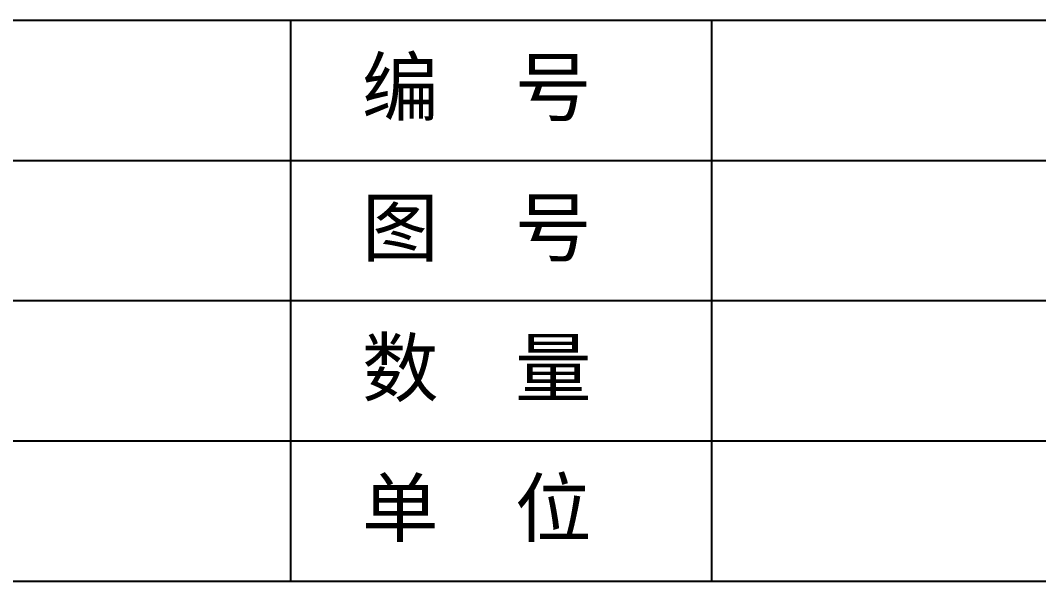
# Model space of a CAD drawing. Header units: millimetres. Extents: x 6893 to 19543, y -3475 to 6590.
# Drawn here: x 10728 to 11544, y -3475 to -3025 of the extents above; entities that cross this region are included whole.
import ezdxf

# ---------------------------------------------------------------- set-up
doc = ezdxf.new("R2010")
doc.units = ezdxf.units.MM
doc.linetypes.add('ACAD_ISO04W100', pattern=[30, 24, -3, 0, -3])
for name, color, linetype in [('shixian', 7, 'Continuous'), ('tukuang', 7, 'Continuous'), ('xuxian1', 6, 'ACAD_ISO04W100')]:
    doc.layers.add(name, color=color, linetype=linetype)
doc.styles.get("Standard").update_dxf_attribs({"font": ''})
doc.styles.get('Standard').set_extended_font_data('SimSun')

# ---------------------------------------------------------------- blocks, each defined once
blk = doc.blocks.new('图框1')
for p, q in [((229.583, 52.158), (229.583, 72.158)), ((244.583, 52.158), (244.583, 72.158)), ((333.583, 67.158), (139.583, 67.158)), ((333.583, 62.158), (139.583, 62.158)), ((333.583, 57.158), (139.583, 57.158))]:
    blk.add_line(p, q)
at = {"layer": 'tukuang', "linetype": 'ByBlock'}
blk.add_line((333.583, 72.158), (49.583, 72.158), dxfattribs=at)
at = {"layer": 'xuxian1', "linetype": 'ByBlock'}
blk.add_line((333.583, 52.158), (49.583, 52.158), dxfattribs=at)
at = {"layer": 'shixian', "char_height": 2, "width": 17.99298, "attachment_point": 1}
for s, insert in [('编  号', (232.122, 70.78)), ('图  号', (232.122, 65.78)), ('数  量', (232.122, 60.78)), ('单  位', (232.122, 55.78))]:
    blk.add_mtext(s, dxfattribs=dict(at, insert=insert))

msp = doc.modelspace()

# ---------------------------------------------------------------- block references
at = {"layer": 'shixian', "xscale": 22.50881212445511, "yscale": 22.50881212445165, "zscale": 22.50881212444691}
msp.add_blockref('图框1', (5776.9362, -4649.0462), dxfattribs=at)

doc.saveas('drawing.dxf')
